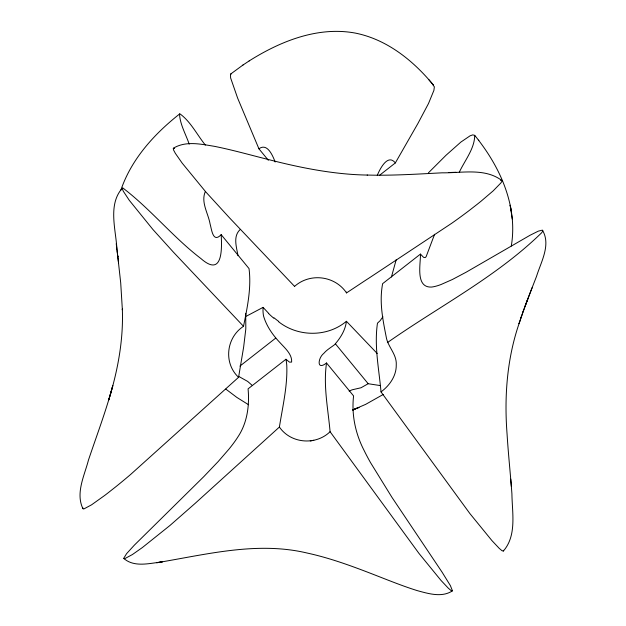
<?xml version="1.0" encoding="UTF-8"?>
<svg xmlns="http://www.w3.org/2000/svg" width="626" height="626" viewBox="0 0 626 626"><rect width="100%" height="100%" fill="white"/><g stroke="black" fill="none" stroke-linecap="round" stroke-linejoin="round"><path stroke-width="0.94" d="M246.284 316.24L263.092 307.366L262.998 310.136A596.836 100.465 -39.4 0 0 263.108 312.726A613.699 103.298 -39.4 0 0 263.64 316.326C266.606 326.295 272.873 335.184 280.002 342.657C284.877 348.079 292.256 354.246 291.63 362.071L289.502 362.157L285.933 359.261L248.076 388.856C249.625 405.413 247.286 422.957 237.841 437.011A127.845 21.519 -39.4 0 1 236.018 439.773A122.148 20.564 -39.4 0 1 229.006 449.077L218.2 461.534L203.7 476.73L134.371 545.136L126.601 553.642L123.776 558.228A13.146 2.214 -39.4 0 0 124.856 558.603L132.399 554.558L142.329 547.578L170.037 525.41L195.187 503.335L279.399 427.042C282.616 406.571 287.639 386.062 286.763 365.216A1125.939 189.521 -39.4 0 0 285.933 359.261M245.822 328.658L245.713 313.329M245.775 329.268L243.647 347.054L238.569 377.306L130.732 474.375A116.295 19.578 -39.4 0 1 119.856 483.468A103.345 17.395 -39.4 0 1 115.779 486.778L107.641 493.194A74.854 12.598 -39.4 0 1 104.597 495.518L91.568 504.822L84.025 508.868A13.146 2.214 -39.4 0 1 82.945 508.492L83.015 508.015M519.361 322.734C506.974 358.44 504.165 396.657 507.076 434.154C508.296 454.108 510.464 473.992 511.919 493.93C512.154 512.858 516.943 535.512 503.374 551.029L502.107 550.786L499.29 548.423L491.926 540.598L469.923 513.617L381.015 391.899C389.544 385.632 396.461 375.89 396.258 364.927C396.962 354.128 387.58 346.694 386.164 336.686C383.206 321.701 380.107 306.427 381.586 291.082A1128.858 190.014 -39.4 0 1 382.603 283.68L420.461 254.086C420.711 263.679 415.179 287.717 431.353 287.068A122.774 20.666 -39.4 0 0 441.033 284.517L452.426 279.478L466.159 272.2L530.112 235.227L538.297 231.15L542.398 230.125C551.185 244.735 541.02 261.832 536.545 276.324C530.472 292.029 524.173 307.663 519.04 323.705L523.5 310.559M511.285 246.026C513.594 232.52 513.054 218.584 510.143 205.211L512.264 218.928M326.537 362.986C323.157 385.859 328.094 408.927 330.082 431.713L418.99 553.439L440.994 580.412L448.357 588.237L451.174 590.6L452.449 590.842L450.376 585.6L442.136 572.25L392.032 497.474L370.467 462.528A141.82 19.68 52 0 1 364.199 450.642C355.498 433.881 351.374 414.772 353.588 395.937L326.537 362.986C316.232 371.101 318.102 357.743 323.689 353.494C326.662 349.903 330.763 347.579 334.44 344.809C340.27 338.29 345.419 330.207 346.421 321.287L377.204 353.494M396.203 259.688L391.43 277.013M367.446 175.061C334.644 174.599 300.457 167.831 268.045 159.434C250.189 154.966 232.457 149.943 214.389 146.327C200.938 144.152 185.719 140.631 173.316 148.26L173.472 149.849L175.343 153.331L182.143 163.081L205.852 191.986L229.523 217.856L294.486 286.285M238.569 377.306C223.31 363.111 226.221 337.516 243.514 326.318C247.317 307.366 251.519 287.999 249.023 268.577L221.174 234.656C212.871 243.428 211.713 229.562 210.093 223.991C208.278 213.411 200.602 202.221 205.328 191.564M221.174 234.656C222.066 249.664 222.52 277.576 200.915 258.561C173.019 237.215 150.741 209.225 122.892 188.019L122.242 188.614L123.275 191.188L129.308 200.336L152.955 229.546L173.316 252.051L243.514 326.318M110.724 393.128L112.805 385.632L108.689 400.061C117.766 370.639 123.541 339.941 122.328 309.048L122.36 309.721L120.708 282.858L117.727 255.94L118.588 263.131M110.896 392.525C104.37 415.39 95.981 437.652 88.43 460.188C84.479 475.502 75.496 492.92 82.804 508.398M120.818 190.273C131.335 159.106 154.387 133.8 179.85 113.783C190.664 121.569 196.994 134.731 205.367 145.068M521.067 317.562L521.403 316.568M523.148 311.576L527.757 299.032M525.253 305.754L532.108 287.757M434.6 234.265L426.103 256.746L425.156 257.607L423.575 257.341L420.461 254.086M179.529 113.995C179.998 124.472 185.836 134.246 189.193 144.121M243.021 64.994L230.462 74.181L230.618 77.929L237.645 98.149L258.921 148.8L268.351 160.295M377.282 175.366C379.943 168.864 387.815 153.292 395.335 162.94L379.387 175.405M459.288 172.252C464.821 160.358 474.649 148.628 474.711 135.349L472.74 134.88L470.079 135.819L460.892 142.063L446.064 155.225L428.411 172.854M395.335 162.94L417.918 123.479L428.505 103.509L433.912 90.347L434.358 86.818L433.122 85.167M382.924 316.787L380.107 320.715L377.47 323.173C374.082 346.045 379.027 369.113 381.015 391.899M122.391 188.082C107.539 204.772 116.037 229.805 116.968 249.774M239.954 229.726C232.802 236.542 236.644 247.364 237.982 255.69M239.907 366.1L275.722 338.095M380.217 385.561L368.174 383.722L361.045 387.752L352.086 389.826L349.144 391.125M330.082 431.713C315.762 445.657 290.816 443.67 279.399 427.042M346.421 321.287C327.312 337.344 297.984 337.07 278.578 321.717M294.439 286.505C309.839 272.553 334.98 275.62 346.538 292.905L366.061 279.971A234.906 39.54 -39.4 0 0 369.567 277.717L451.714 223.279A119.589 20.126 -39.4 0 0 468.937 210.719L477.082 204.389A73.61 12.387 -39.4 0 0 481.151 201.126L493.178 190.867L500.777 183.074A13.146 2.214 -39.4 0 0 501.888 180.984L501.567 180.398L500.581 180.374M387.369 342.633C438.936 306.427 496.222 277.06 541.607 232.809A13.146 2.214 -39.4 0 0 542.726 230.72L542.664 230.345M258.921 148.8C267.357 142.525 272.803 155.804 275.143 162.001M249.148 60.941L249.367 60.792C280.471 41.199 317.867 26.198 355.177 33.061C386.97 39.352 413.45 60.699 433.568 85.238M230.462 74.181L231.307 74.009M242.771 65.167L249.367 60.792M383.308 394.427L365.662 404.357L353.064 409.819M452.449 590.842C441.893 597.799 428.661 593.698 417.503 590.694C405.969 587.118 394.701 582.743 383.464 578.354C358.51 568.564 333.408 558.76 307.155 553.04C257.028 541.091 206.212 554.573 156.696 562.735L162.384 561.874C149.888 563.197 134.473 567.719 123.917 558.541M352.634 409.967L359.019 407.401L352.696 409.944M310.246 440.962L313.79 440.305M173.316 148.26L174.584 148.495M501.543 180.288C484.657 167.776 461.777 173.112 442.128 172.823C419.49 173.973 396.845 175.429 374.168 175.186L367.165 175.061M456.018 172.267L448.858 172.526M248.577 404.74L236.8 397.385L225.814 389.09M238.968 376.555L247.724 381.453L251.816 385.06M268.703 313.423L263.092 307.366M428.818 79.658L433.286 84.933M335.536 343.971L368.174 383.722M474.711 135.349C492.474 157.243 506.637 182.878 511.262 210.954M478.475 140.138L478.843 140.615M346.366 292.06L346.538 292.905M116.225 243.663L117.829 256.801L117.078 250.658M511.348 486.425L510.738 479.14M503.367 550.301L503.374 551.029M273.75 318.18A58.781 40.698 41.1 0 1 268.593 313.516M278.734 321.443A57.036 39.407 41.1 0 1 274.047 317.812"/></g></svg>
